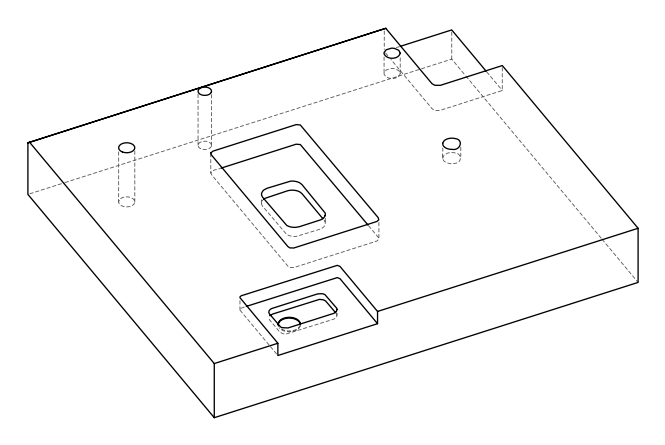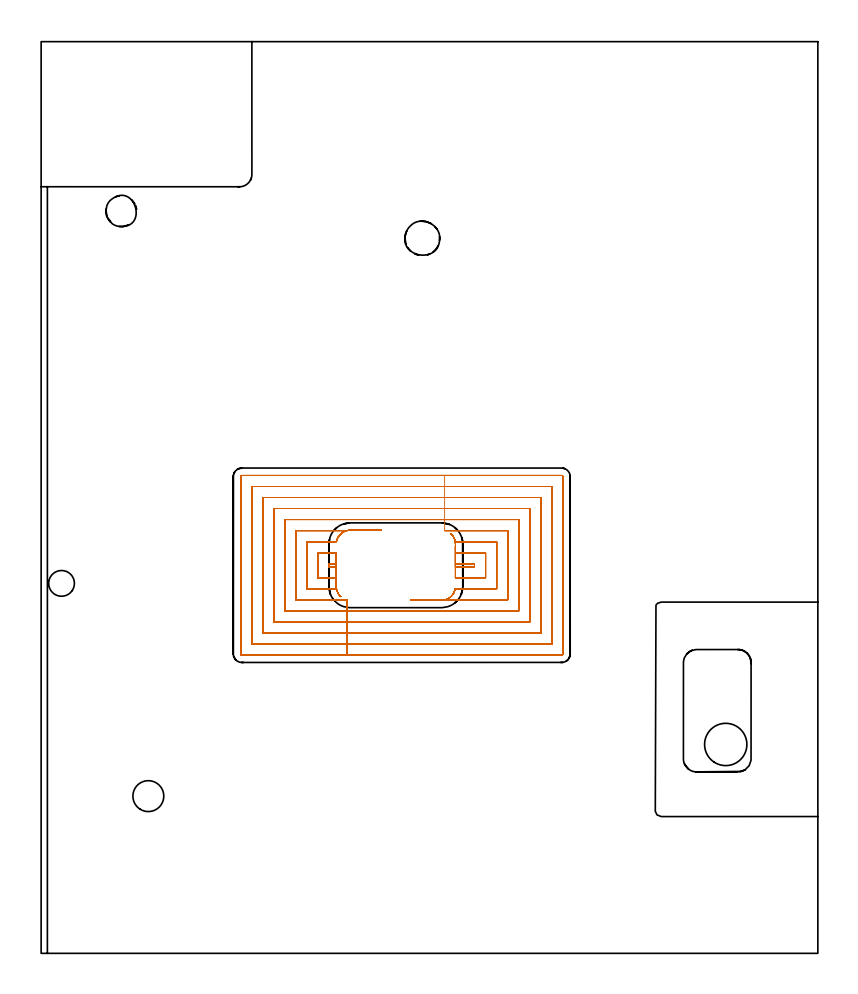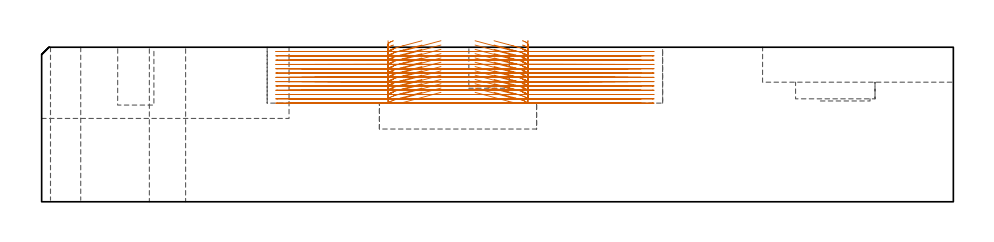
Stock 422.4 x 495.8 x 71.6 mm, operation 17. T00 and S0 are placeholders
(PLAN: 19 operations, 13 tool changes, 206.1 min)
(1 SPOT_DRILL | STEP1HOLE | NXT0321_9005460120000 | 0.03 min | 3 mm3)
(2 SPOT_DRILL_1 | STEP1HOLE_1 | NXT0321_9005460120000 | 0.03 min | 2 mm3)
(3 SPOT_DRILL_2 | STEP1POCKET | NXT0321_9005460120000 | 0.05 min | 182 mm3)
(4 SPOT_DRILL_3 | STEP1POCKET_1 | NXT0321_9005460120000 | 0.03 min | 3 mm3)
(5 DRILL_THROUGH_HOLE_INTO_CENTER | STEP1HOLE | NXT0301_065 | 0.31 min | 4923 mm3)
(6 DRILL_TO_ENLARGE_THROUGH_HOLE | STEP1HOLE | UGT0301_291 | 0.32 min | 10903 mm3)
(7 DRILL_THROUGH_HOLE_INTO_CENTER_1 | STEP1HOLE_1 | NXT0301_042 | 0.31 min | 2799 mm3)
(8 DRILL_TO_ENLARGE_THROUGH_HOLE_1 | STEP1HOLE_1 | NXT0301_104 | 0.31 min | 8183 mm3)
(9 DRILL_BLIND_HOLE_INTO_CENTER | STEP1POCKET | NXT0301_128 | 0.09 min | 1835 mm3)
(10 DRILL_BLIND_HOLE_INTO_CENTER_1 | STEP1POCKET_1 | NXT0301_128 | 0.12 min | 2892 mm3)
(11 INDEXABLE_INSERT_DRILL_BLIND_HOLE_FROM_SOLID | STEP1POCKET_2 | UGT0302_002 | 0.02 min | 10328 mm3)
(12 MILL_ROUGH_BLIND_HOLE_CONTOUR | STEP1POCKET | NXT0201_013 | Spiral | 0.99 min | 3246 mm3)
(13 MILL_ROUGH_BLIND_HOLE_CONTOUR_1 | STEP1POCKET_1 | NXT0201_013 | Spiral | 0.86 min | 3033 mm3)
(14 AREA_MILL | FG_CHAMFER_SURFACE | UGT0205_001 | 6.82 min | 2423 mm3)
(15 MILL_CORNER_NOTCH_RECTANGULAR | CORNER_NOTCH_RECTANGULAR | NXT0201_011 | Follow Part, ap 3, ae 75% | 27.87 min | 298101 mm3)
(16 MILL_RECTANGULAR_POCKET | POCKET_RECTANGULAR_STRAIGHT | UGT0201_105 | Follow Part, ap 5.5, ae 75% | 4.04 min | 122834 mm3)
(17 MILL_RECTANGULAR_POCKET_1 | POCKET_RECTANGULAR_STRAIGHT_1 | NXT0201_009 | Follow Part, ap 2, ae 75% | 79.14 min | 417071 mm3)
(18 MILL_RECTANGULAR_POCKET_2 | POCKET_RECTANGULAR_STRAIGHT_2 | NXT0201_011 | Follow Part, ap 3, ae 75% | 4.65 min | 47594 mm3)
(19 MILL_SLOT | SLOT_PARTIAL_RECTANGULAR | NXT0201_008 | Follow Part, ap 1.5, ae 75% | 80.16 min | 127994 mm3)
(TOOL NXT0321_9005460120000 | NC Spot Drill, 142deg, 12mm, Carbide, Uncoated | D12 PA142 FL30 Z2)
(TOOL NXT0301_065 | Carbide Drill 9.4mm [860.1-0940-075A1-MM 2214] | D9.4 PA140 FL98 Z2)
(TOOL UGT0301_291 | Twist Drill 16.8 mm | D16.8 PA118 FL125 Z2)
(TOOL NXT0301_042 | Carbide Drill 7.1mm [860.1-0710-057A1-MM 2214] | D7.1 PA140 FL85 Z2)
(TOOL NXT0301_104 | Carbide Drill 14mm [860.1-1400-112A1-MM 2214] | D14 PA140 FL123 Z2)
(TOOL NXT0301_128 | Carbide Drill 12mm [861.1-1200-036A1-GP GC34] | D12 PA150 FL37.4 Z2)
(TOOL UGT0302_002 | Indexable Insert Drill 23mm | D23 PA180 FL50 Z2)
(TOOL NXT0201_013 | ENDMILL 10mm | D10 FL30 Z4)
(TOOL UGT0205_001 | Chamfer Mill 20 x 3 x 45 deg. | D20 FL50 Z2)
(TOOL NXT0201_011 | ENDMILL 12mm [2P460-1200-NA 1630] | D12 FL38 Z6)
(TOOL UGT0201_105 | End Mill 22 mm | D22 FL25 Z2)
(TOOL NXT0201_009 | ENDMILL 8mm [2P460-0800-NA 1630] | D8 FL26 Z6)
(TOOL NXT0201_008 | ENDMILL 6mm [2P460-0600-NA 1630] | D6 FL26 Z6)
(OP 17 MILL_RECTANGULAR_POCKET_1)
G17 G21 G94 G90
T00 M6
G54
G17 G0 G90 X222.816 Y228.117 S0 M3
G43 Z81.6 H1
Z74.6
G94 G1 X223.015 Y227.943 Z74.529 F250.
X223.711 Y227.175 Z74.251
X223.956 Y226.838 Z74.139
X224.42 Y226.083 Z73.902
X224.603 Y225.723 Z73.794
X224.974 Y224.732 Z73.51
X225.214 Y223.702 Z73.227
X225.319 Y222.65 Z72.944
X225.3 Y221.131 Z72.537
Y210.2 Z69.608
X235.7 F500.
Y211.9
X225.3
G0 X225.301 Y222.83 Z74.6
G1 X225.319 Y222.65 Z74.551 F250.
X225.3 Y221.131 Z74.144
Y204.2 Z69.608
X241.7 F500.
Y217.9
X225.3
G0 X209.607 Y192. Z74.6
G1 X216.197 Z72.834 F250.
X217.982 Y191.993 Z72.356
X218.614 Y192.047 Z72.186
X219.295 Y192.169 Z72.001
X219.58 Y192.24 Z71.922
X219.933 Y192.337 Z71.824
X220.615 Y192.574 Z71.63
X221.279 Y192.881 Z71.434
X221.905 Y193.254 Z71.239
X222.251 Y193.496 Z71.126
X222.757 Y193.919 Z70.949
X223.417 Y194.576 Z70.7
X223.685 Y194.902 Z70.586
X223.848 Y195.113 Z70.515
X224.093 Y195.467 Z70.4
X224.306 Y195.807 Z70.292
X224.766 Y196.78 Z70.004
X225.093 Y197.806 Z69.715
X225.17 Y198.2 Z69.608
X247.7 F500.
Y223.9
X225.168
G0 X200.806 Y192. Z74.6
G1 X216.197 Z70.476 F250.
X217.982 Y191.993 Z69.998
X218.614 Y192.047 Z69.828
X219.295 Y192.169 Z69.642
X219.421 Y192.2 Z69.608
X253.7 F500.
Y229.9
X219.421
G0 X162.99 Y193.987 Z74.6
G1 X162.645 Y194.3 Z74.475 F250.
X161.949 Y195.11 Z74.189
X161.716 Y195.452 Z74.078
X161.287 Y196.199 Z73.847
X161.112 Y196.571 Z73.737
X160.925 Y197.065 Z73.596
X160.811 Y197.46 Z73.485
X160.697 Y197.855 Z73.375
X160.509 Y198.996 Z73.065
X160.49 Y199.407 Z72.955
X160.5 Y200.251 Z72.729
Y211.9 Z69.608
X156.5 F500.
Y210.2
X160.5
G0 X160.496 Y199.269 Z74.6
G1 X160.5 Y217.9 Z69.608 F250.
X150.5 F500.
Y204.2
X160.5
G0 X176.193 Y230.1 Z74.6
G1 X167.744 Y230.104 Z72.336 F250.
X167.128 Y230.045 Z72.17
X166.452 Y229.918 Z71.986
X165.768 Y229.733 Z71.796
X165.057 Y229.476 Z71.593
X164.872 Y229.395 Z71.539
X164.518 Y229.218 Z71.433
X163.799 Y228.781 Z71.208
X163.172 Y228.291 Z70.994
X162.994 Y228.13 Z70.93
X162.496 Y227.634 Z70.742
X162.329 Y227.451 Z70.675
X161.839 Y226.831 Z70.464
X161.393 Y226.103 Z70.235
X161.207 Y225.742 Z70.126
X160.923 Y225.032 Z69.921
X160.707 Y224.299 Z69.716
X160.63 Y223.9 Z69.608
X144.5 F500.
Y198.2
X160.633
G0 X185.001 Y230.1 Z74.6
G1 X167.744 Y230.104 Z69.976 F250.
X167.128 Y230.045 Z69.81
X166.452 Y229.918 Z69.626
X166.387 Y229.9 Z69.608
X138.5 F500.
Y192.2
X166.38
Y186.2
X259.7
Y235.9
X132.5
Y186.2
X166.38
Y180.2
X265.7
Y241.9
X126.5
Y180.2
X166.38
Y174.2
X271.7
Y247.9
X120.5
Y174.2
X166.38
Y168.2
X277.7
Y253.9
X114.5
Y168.2
X166.38
Y162.2
X283.1
G3 X283.7 Y162.8 R0.6
G1 Y259.3
G3 X283.1 Y259.9 R0.6
G1 X109.1
G3 X108.5 Y259.3 R0.6
G1 Y162.8
G3 X109.1 Y162.2 R0.6
G1 X166.38
X167.38
G0 X222.814 Y228.117 Z72.608
G1 X223.04 Y227.918 Z72.527 F250.
X223.711 Y227.175 Z72.259
X223.956 Y226.838 Z72.147
X224.42 Y226.083 Z71.91
X224.604 Y225.723 Z71.801
X224.987 Y224.687 Z71.505
X225.229 Y223.61 Z71.21
X225.322 Y222.509 Z70.914
X225.31 Y222.105 Z70.805
X225.3 Y221.131 Z70.544
Y210.2 Z67.615
X235.7 F500.
Y211.9
X225.3
G0 X225.295 Y222.83 Z72.608
G1 X225.322 Y222.509 Z72.521 F250.
X225.31 Y222.105 Z72.413
X225.3 Y221.131 Z72.152
Y204.2 Z67.615
X241.7 F500.
Y217.9
X225.3
G0 X209.607 Y192. Z72.608
G1 X216.169 Z70.849 F250.
X217.982 Y191.993 Z70.363
X218.614 Y192.047 Z70.193
X219.295 Y192.169 Z70.008
X219.58 Y192.24 Z69.929
X219.933 Y192.337 Z69.831
X220.615 Y192.574 Z69.638
X221.279 Y192.881 Z69.442
X221.905 Y193.254 Z69.247
X222.251 Y193.496 Z69.133
X222.858 Y194.01 Z68.92
X223.417 Y194.576 Z68.707
X223.685 Y194.902 Z68.594
X223.848 Y195.113 Z68.523
X224.093 Y195.467 Z68.407
X224.306 Y195.807 Z68.3
X224.766 Y196.78 Z68.011
X225.093 Y197.806 Z67.723
X225.17 Y198.2 Z67.615
X247.7 F500.
Y223.9
X225.168
G0 X200.806 Y192. Z72.608
G1 X216.169 Z68.491 F250.
X217.982 Y191.993 Z68.005
X218.614 Y192.047 Z67.835
X219.295 Y192.169 Z67.65
X219.421 Y192.2 Z67.615
X253.7 F500.
Y229.9
X219.421
G0 X162.981 Y193.978 Z72.608
G1 X162.74 Y194.217 Z72.517 F250.
X162.447 Y194.51 Z72.406
X161.949 Y195.11 Z72.197
X161.716 Y195.452 Z72.086
X161.287 Y196.199 Z71.855
X161.112 Y196.571 Z71.745
X160.831 Y197.358 Z71.521
X160.629 Y198.169 Z71.297
X160.509 Y198.996 Z71.073
X160.49 Y199.407 Z70.963
X160.5 Y200.251 Z70.737
Y211.9 Z67.615
X156.5 F500.
Y210.2
X160.5
G0 X160.496 Y199.269 Z72.608
G1 X160.5 Y217.9 Z67.615 F250.
X150.5 F500.
Y204.2
X160.5
G0 X176.193 Y230.1 Z72.608
G1 X167.744 Y230.104 Z70.344 F250.
X167.128 Y230.045 Z70.178
X166.452 Y229.918 Z69.993
X165.768 Y229.733 Z69.804
X165.057 Y229.476 Z69.601
X164.872 Y229.395 Z69.547
X164.518 Y229.218 Z69.441
X163.799 Y228.781 Z69.215
X163.172 Y228.291 Z69.002
X162.994 Y228.13 Z68.938
X162.496 Y227.634 Z68.75
X162.329 Y227.451 Z68.683
X161.839 Y226.831 Z68.471
X161.393 Y226.103 Z68.243
X161.207 Y225.742 Z68.134
X160.923 Y225.032 Z67.929
X160.707 Y224.299 Z67.724
X160.63 Y223.9 Z67.615
X144.5 F500.
Y198.2
X160.633
G0 X185.001 Y230.1 Z72.608
G1 X167.744 Y230.104 Z67.983 F250.
X167.128 Y230.045 Z67.818
X166.452 Y229.918 Z67.633
X166.387 Y229.9 Z67.615
X138.5 F500.
Y192.2
X166.38
Y186.2
X259.7
Y235.9
X132.5
Y186.2
X166.38
Y180.2
X265.7
Y241.9
X126.5
Y180.2
X166.38
Y174.2
X271.7
Y247.9
X120.5
Y174.2
X166.38
Y168.2
X277.7
Y253.9
X114.5
Y168.2
X166.38
Y162.2
X283.1
G3 X283.7 Y162.8 R0.6
G1 Y259.3
G3 X283.1 Y259.9 R0.6
G1 X109.1
G3 X108.5 Y259.3 R0.6
G1 Y162.8
G3 X109.1 Y162.2 R0.6
G1 X166.38
X167.38
G0 X222.814 Y228.117 Z70.615
G1 X223.04 Y227.918 Z70.535 F250.
X223.711 Y227.175 Z70.266
X223.956 Y226.838 Z70.155
X224.42 Y226.083 Z69.917
X224.604 Y225.723 Z69.809
X224.987 Y224.687 Z69.513
X225.229 Y223.61 Z69.217
X225.322 Y222.509 Z68.921
X225.31 Y222.105 Z68.813
X225.3 Y221.131 Z68.552
Y210.2 Z65.623
X235.7 F500.
Y211.9
X225.3
G0 X225.295 Y222.83 Z70.615
G1 X225.322 Y222.509 Z70.529 F250.
X225.31 Y222.105 Z70.421
X225.3 Y221.131 Z70.16
Y204.2 Z65.623
X241.7 F500.
Y217.9
X225.3
G0 X209.607 Y192. Z70.615
G1 X216.169 Z68.857 F250.
X217.982 Y191.993 Z68.371
X218.614 Y192.047 Z68.201
X219.295 Y192.169 Z68.016
X219.58 Y192.24 Z67.937
X219.933 Y192.337 Z67.839
X220.615 Y192.574 Z67.645
X221.279 Y192.881 Z67.449
X221.905 Y193.254 Z67.254
X222.251 Y193.496 Z67.141
X222.858 Y194.01 Z66.928
X223.417 Y194.576 Z66.715
X223.685 Y194.902 Z66.602
X223.848 Y195.113 Z66.53
X224.093 Y195.467 Z66.415
X224.306 Y195.807 Z66.307
X224.766 Y196.78 Z66.019
X225.093 Y197.806 Z65.731
X225.17 Y198.2 Z65.623
X247.7 F500.
Y223.9
X225.168
G0 X200.806 Y192. Z70.615
G1 X216.169 Z66.499 F250.
X217.982 Y191.993 Z66.013
X218.614 Y192.047 Z65.843
X219.295 Y192.169 Z65.658
X219.421 Y192.2 Z65.623
X253.7 F500.
Y229.9
X219.421
G0 X162.981 Y193.978 Z70.615
G1 X162.74 Y194.217 Z70.524 F250.
X162.447 Y194.51 Z70.413
X161.949 Y195.11 Z70.205
X161.716 Y195.452 Z70.094
X161.287 Y196.199 Z69.863
X161.112 Y196.571 Z69.753
X160.831 Y197.358 Z69.529
X160.629 Y198.169 Z69.305
X160.509 Y198.996 Z69.081
X160.49 Y199.407 Z68.971
X160.5 Y200.251 Z68.744
Y211.9 Z65.623
X156.5 F500.
Y210.2
X160.5
G0 X160.496 Y199.269 Z70.615
G1 X160.5 Y217.9 Z65.623 F250.
X150.5 F500.
Y204.2
X160.5
G0 X176.193 Y230.1 Z70.615
G1 X167.744 Y230.104 Z68.351 F250.
X167.128 Y230.045 Z68.186
X166.452 Y229.918 Z68.001
X165.768 Y229.733 Z67.811
X165.057 Y229.476 Z67.609
X164.872 Y229.395 Z67.554
X164.518 Y229.218 Z67.448
X163.799 Y228.781 Z67.223
X163.172 Y228.291 Z67.01
X162.994 Y228.13 Z66.946
X162.496 Y227.634 Z66.757
X162.329 Y227.451 Z66.691
X161.839 Y226.831 Z66.479
X161.393 Y226.103 Z66.25
X161.207 Y225.742 Z66.141
X160.923 Y225.032 Z65.937
X160.707 Y224.299 Z65.732
X160.63 Y223.9 Z65.623
X144.5 F500.
Y198.2
X160.633
G0 X185.001 Y230.1 Z70.615
G1 X167.744 Y230.104 Z65.991 F250.
X167.128 Y230.045 Z65.825
X166.452 Y229.918 Z65.641
X166.387 Y229.9 Z65.623
X138.5 F500.
Y192.2
X166.38
Y186.2
X259.7
Y235.9
X132.5
Y186.2
X166.38
Y180.2
X265.7
Y241.9
X126.5
Y180.2
X166.38
Y174.2
X271.7
Y247.9
X120.5
Y174.2
X166.38
Y168.2
X277.7
Y253.9
X114.5
Y168.2
X166.38
Y162.2
X283.1
G3 X283.7 Y162.8 R0.6
G1 Y259.3
G3 X283.1 Y259.9 R0.6
G1 X109.1
G3 X108.5 Y259.3 R0.6
G1 Y162.8
G3 X109.1 Y162.2 R0.6
G1 X166.38
X167.38
G0 X222.817 Y228.119 Z68.623
G1 X222.914 Y228.026 Z68.587 F250.
X223.216 Y227.74 Z68.476
X223.715 Y227.17 Z68.273
X223.959 Y226.833 Z68.161
X224.419 Y226.084 Z67.926
X224.603 Y225.724 Z67.817
X224.937 Y224.852 Z67.567
X225.169 Y223.947 Z67.317
X225.297 Y223.022 Z67.067
X225.31 Y222.618 Z66.958
X225.318 Y222.361 Z66.889
X225.3 Y221.131 Z66.56
Y210.2 Z63.631
X235.7 F500.
Y211.9
X225.3
G0 X225.303 Y222.831 Z68.623
G1 X225.31 Y222.618 Z68.566 F250.
X225.318 Y222.361 Z68.497
X225.3 Y221.131 Z68.167
Y204.2 Z63.631
X241.7 F500.
Y217.9
X225.3
G0 X209.606 Y192. Z68.623
G1 X217.976 Y191.993 Z66.38 F250.
X218.609 Y192.047 Z66.21
X219.29 Y192.168 Z66.025
X219.582 Y192.24 Z65.944
X219.929 Y192.336 Z65.848
X220.609 Y192.572 Z65.655
X221.28 Y192.881 Z65.457
X221.899 Y193.251 Z65.264
X222.245 Y193.492 Z65.151
X222.799 Y193.956 Z64.957
X223.098 Y194.255 Z64.844
X223.379 Y194.536 Z64.737
X223.846 Y195.11 Z64.539
X224.093 Y195.467 Z64.423
X224.306 Y195.808 Z64.315
X224.766 Y196.781 Z64.027
X225.093 Y197.806 Z63.738
X225.169 Y198.2 Z63.631
X247.7 F500.
Y223.9
X225.168
G0 X200.805 Y192. Z68.623
G1 X217.976 Y191.993 Z64.022 F250.
X218.609 Y192.047 Z63.852
X219.29 Y192.168 Z63.666
X219.42 Y192.2 Z63.631
X253.7 F500.
Y229.9
X219.421
G0 X162.989 Y193.987 Z68.623
G1 X162.669 Y194.275 Z68.508 F250.
X161.968 Y195.085 Z68.221
X161.716 Y195.452 Z68.101
X161.288 Y196.197 Z67.871
X161.113 Y196.569 Z67.761
X160.934 Y197.039 Z67.626
X160.819 Y197.433 Z67.516
X160.704 Y197.828 Z67.406
X160.586 Y198.409 Z67.247
X160.509 Y198.996 Z67.088
X160.49 Y199.407 Z66.978
X160.5 Y200.251 Z66.752
Y211.9 Z63.631
X156.5 F500.
Y210.2
X160.5
G0 X160.496 Y199.269 Z68.623
G1 X160.5 Y217.9 Z63.631 F250.
X150.5 F500.
Y204.2
X160.5
G0 X176.193 Y230.1 Z68.623
G1 X167.744 Y230.104 Z66.359 F250.
X167.128 Y230.045 Z66.193
X166.452 Y229.918 Z66.009
X165.768 Y229.733 Z65.819
X165.057 Y229.476 Z65.616
X164.872 Y229.395 Z65.562
X164.522 Y229.22 Z65.457
X163.799 Y228.781 Z65.231
X163.177 Y228.295 Z65.019
X162.992 Y228.129 Z64.953
X162.5 Y227.638 Z64.767
X162.328 Y227.45 Z64.698
X161.839 Y226.831 Z64.487
X161.393 Y226.103 Z64.258
X161.378 Y226.074 Z64.249
X161.193 Y225.712 Z64.14
X160.918 Y225.016 Z63.94
X160.707 Y224.299 Z63.74
X160.63 Y223.9 Z63.631
X144.5 F500.
Y198.2
X160.633
G0 X185.001 Y230.1 Z68.623
G1 X167.744 Y230.104 Z63.999 F250.
X167.128 Y230.045 Z63.833
X166.452 Y229.918 Z63.649
X166.387 Y229.9 Z63.631
X138.5 F500.
Y192.2
X166.38
Y186.2
X259.7
Y235.9
X132.5
Y186.2
X166.38
Y180.2
X265.7
Y241.9
X126.5
Y180.2
X166.38
Y174.2
X271.7
Y247.9
X120.5
Y174.2
X166.38
Y168.2
X277.7
Y253.9
X114.5
Y168.2
X166.38
Y162.2
X283.1
G3 X283.7 Y162.8 R0.6
G1 Y259.3
G3 X283.1 Y259.9 R0.6
G1 X109.1
G3 X108.5 Y259.3 R0.6
G1 Y162.8
G3 X109.1 Y162.2 R0.6
G1 X166.38
X167.38
G0 X222.817 Y228.119 Z66.631
G1 X222.914 Y228.026 Z66.595 F250.
X223.216 Y227.74 Z66.483
X223.715 Y227.17 Z66.28
X223.959 Y226.833 Z66.169
X224.419 Y226.084 Z65.933
X224.603 Y225.724 Z65.825
X224.937 Y224.852 Z65.575
X225.169 Y223.947 Z65.324
X225.297 Y223.022 Z65.074
X225.31 Y222.618 Z64.966
X225.318 Y222.361 Z64.897
X225.3 Y221.131 Z64.567
Y210.2 Z61.638
X235.7 F500.
Y211.9
X225.3
G0 X225.303 Y222.831 Z66.631
G1 X225.31 Y222.618 Z66.573 F250.
X225.318 Y222.361 Z66.505
X225.3 Y221.131 Z66.175
Y204.2 Z61.638
X241.7 F500.
Y217.9
X225.3
G0 X209.606 Y192. Z66.631
G1 X217.976 Y191.993 Z64.388 F250.
X218.609 Y192.047 Z64.218
X219.29 Y192.168 Z64.032
X219.582 Y192.24 Z63.952
X219.929 Y192.336 Z63.855
X220.609 Y192.572 Z63.662
X221.28 Y192.881 Z63.465
X221.899 Y193.251 Z63.271
X222.245 Y193.492 Z63.158
X222.799 Y193.956 Z62.965
X223.098 Y194.255 Z62.852
X223.379 Y194.536 Z62.745
X223.846 Y195.11 Z62.547
X224.093 Y195.467 Z62.43
X224.306 Y195.808 Z62.323
X224.766 Y196.781 Z62.034
X225.093 Y197.806 Z61.746
X225.169 Y198.2 Z61.638
X247.7 F500.
Y223.9
X225.168
G0 X200.805 Y192. Z66.631
G1 X217.976 Y191.993 Z62.03 F250.
X218.609 Y192.047 Z61.86
X219.29 Y192.168 Z61.674
X219.42 Y192.2 Z61.638
X253.7 F500.
Y229.9
X219.421
G0 X162.989 Y193.987 Z66.631
G1 X162.669 Y194.275 Z66.515 F250.
X161.968 Y195.085 Z66.228
X161.716 Y195.452 Z66.109
X161.288 Y196.197 Z65.879
X161.113 Y196.569 Z65.769
X160.934 Y197.039 Z65.634
X160.819 Y197.433 Z65.524
X160.704 Y197.828 Z65.414
X160.586 Y198.409 Z65.255
X160.509 Y198.996 Z65.096
X160.49 Y199.407 Z64.986
X160.5 Y200.251 Z64.76
Y211.9 Z61.638
X156.5 F500.
Y210.2
X160.5
G0 X160.496 Y199.269 Z66.631
G1 X160.5 Y217.9 Z61.638 F250.
X150.5 F500.
Y204.2
X160.5
G0 X176.193 Y230.1 Z66.631
G1 X167.744 Y230.104 Z64.367 F250.
X167.128 Y230.045 Z64.201
X166.452 Y229.918 Z64.017
X165.768 Y229.733 Z63.827
X165.057 Y229.476 Z63.624
X164.872 Y229.395 Z63.57
X164.522 Y229.22 Z63.465
X163.799 Y228.781 Z63.238
X163.177 Y228.295 Z63.027
X162.992 Y228.129 Z62.96
X162.5 Y227.638 Z62.774
X162.328 Y227.45 Z62.706
X161.839 Y226.831 Z62.495
X161.393 Y226.103 Z62.266
X161.378 Y226.074 Z62.257
X161.193 Y225.712 Z62.148
X160.918 Y225.016 Z61.948
X160.707 Y224.299 Z61.747
X160.63 Y223.9 Z61.638
X144.5 F500.
Y198.2
X160.633
G0 X185.001 Y230.1 Z66.631
G1 X167.744 Y230.104 Z62.007 F250.
X167.128 Y230.045 Z61.841
X166.452 Y229.918 Z61.656
X166.387 Y229.9 Z61.638
X138.5 F500.
Y192.2
X166.38
Y186.2
X259.7
Y235.9
X132.5
Y186.2
X166.38
Y180.2
X265.7
Y241.9
X126.5
Y180.2
X166.38
Y174.2
X271.7
Y247.9
X120.5
Y174.2
X166.38
Y168.2
X277.7
Y253.9
X114.5
Y168.2
X166.38
Y162.2
X283.1
G3 X283.7 Y162.8 R0.6
G1 Y259.3
G3 X283.1 Y259.9 R0.6
G1 X109.1
G3 X108.5 Y259.3 R0.6
G1 Y162.8
G3 X109.1 Y162.2 R0.6
G1 X166.38
X167.38
G0 X162.99 Y193.987 Z64.638
G1 X162.66 Y194.284 Z64.519 F250.
X161.949 Y195.11 Z64.228
X161.716 Y195.452 Z64.117
X161.287 Y196.199 Z63.886
X161.112 Y196.571 Z63.776
X160.831 Y197.358 Z63.552
X160.629 Y198.169 Z63.328
X160.509 Y198.996 Z63.104
X160.49 Y199.407 Z62.994
X160.5 Y200.251 Z62.767
Y211.9 Z59.646
X156.5 F500.
Y210.2
X160.5
G0 X160.496 Y199.269 Z64.638
G1 X160.5 Y217.9 Z59.646 F250.
X150.5 F500.
Y204.2
X160.5
G0 X176.193 Y230.1 Z64.638
G1 X167.744 Y230.104 Z62.374 F250.
X167.128 Y230.045 Z62.209
X166.452 Y229.918 Z62.024
X165.768 Y229.733 Z61.834
X165.057 Y229.476 Z61.632
X164.872 Y229.395 Z61.578
X164.518 Y229.218 Z61.472
X163.799 Y228.781 Z61.246
X163.172 Y228.291 Z61.033
X162.994 Y228.13 Z60.969
X162.496 Y227.634 Z60.78
X162.329 Y227.451 Z60.714
X161.839 Y226.831 Z60.502
X161.393 Y226.103 Z60.273
X161.207 Y225.742 Z60.165
X160.923 Y225.032 Z59.96
X160.707 Y224.299 Z59.755
X160.63 Y223.9 Z59.646
X144.5 F500.
Y198.2
X160.633
G0 X185.001 Y230.1 Z64.638
G1 X167.744 Y230.104 Z60.014 F250.
X167.128 Y230.045 Z59.849
X166.452 Y229.918 Z59.664
X166.387 Y229.9 Z59.646
X138.5 F500.
Y192.2
X166.38
G0 X222.814 Y228.117 Z64.638
G1 X223.04 Y227.918 Z64.558 F250.
X223.711 Y227.175 Z64.289
X223.956 Y226.838 Z64.178
X224.42 Y226.083 Z63.941
X224.604 Y225.723 Z63.832
X224.987 Y224.687 Z63.536
X225.229 Y223.61 Z63.24
X225.322 Y222.509 Z62.944
X225.31 Y222.105 Z62.836
X225.3 Y221.131 Z62.575
Y210.2 Z59.646
X235.7 F500.
Y211.9
X225.3
G0 X225.295 Y222.83 Z64.638
G1 X225.322 Y222.509 Z64.552 F250.
X225.31 Y222.105 Z64.444
X225.3 Y221.131 Z64.183
Y204.2 Z59.646
X241.7 F500.
Y217.9
X225.3
G0 X209.607 Y192. Z64.638
G1 X216.169 Z62.88 F250.
X217.982 Y191.993 Z62.394
X218.614 Y192.047 Z62.224
X219.295 Y192.169 Z62.039
X219.58 Y192.24 Z61.96
X219.933 Y192.337 Z61.862
X220.615 Y192.574 Z61.669
X221.279 Y192.881 Z61.473
X221.905 Y193.254 Z61.277
X222.251 Y193.496 Z61.164
X222.858 Y194.01 Z60.951
X223.417 Y194.576 Z60.738
X223.685 Y194.902 Z60.625
X223.848 Y195.113 Z60.553
X224.093 Y195.467 Z60.438
X224.306 Y195.807 Z60.331
X224.766 Y196.78 Z60.042
X225.093 Y197.806 Z59.754
X225.17 Y198.2 Z59.646
X247.7 F500.
Y223.9
X225.168
G0 X200.806 Y192. Z64.638
G1 X216.169 Z60.522 F250.
X217.982 Y191.993 Z60.036
X218.614 Y192.047 Z59.866
X219.295 Y192.169 Z59.681
X219.421 Y192.2 Z59.646
X253.7 F500.
Y229.9
X219.421
Y235.9
X132.5
Y186.2
X259.7
Y235.9
X219.421
Y241.9
X126.5
Y180.2
X265.7
Y241.9
X219.421
Y247.9
X120.5
Y174.2
X271.7
Y247.9
X219.421
Y253.9
X114.5
Y168.2
X277.7
Y253.9
X219.421
Y259.9
X109.1
G3 X108.5 Y259.3 R0.6
G1 Y162.8
G3 X109.1 Y162.2 R0.6
G1 X283.1
G3 X283.7 Y162.8 R0.6
G1 Y259.3
G3 X283.1 Y259.9 R0.6
G1 X219.421
X218.421
G0 X222.814 Y228.117 Z62.646
G1 X223.04 Y227.918 Z62.565 F250.
X223.711 Y227.175 Z62.297
X223.956 Y226.838 Z62.186
X224.42 Y226.083 Z61.948
X224.604 Y225.723 Z61.84
X224.987 Y224.687 Z61.544
X225.229 Y223.61 Z61.248
X225.322 Y222.509 Z60.952
X225.31 Y222.105 Z60.844
X225.3 Y221.131 Z60.583
Y210.2 Z57.654
X235.7 F500.
Y211.9
X225.3
G0 X225.295 Y222.83 Z62.646
G1 X225.322 Y222.509 Z62.56 F250.
X225.31 Y222.105 Z62.451
X225.3 Y221.131 Z62.19
Y204.2 Z57.654
X241.7 F500.
Y217.9
X225.3
G0 X209.607 Y192. Z62.646
G1 X216.169 Z60.888 F250.
X217.982 Y191.993 Z60.402
X218.614 Y192.047 Z60.232
X219.295 Y192.169 Z60.047
X219.58 Y192.24 Z59.968
X219.933 Y192.337 Z59.87
X220.615 Y192.574 Z59.676
X221.279 Y192.881 Z59.48
X221.905 Y193.254 Z59.285
X222.251 Y193.496 Z59.172
X222.858 Y194.01 Z58.959
X223.417 Y194.576 Z58.746
X223.685 Y194.902 Z58.633
X223.848 Y195.113 Z58.561
X224.093 Y195.467 Z58.446
X224.306 Y195.807 Z58.338
X224.766 Y196.78 Z58.05
X225.093 Y197.806 Z57.761
X225.17 Y198.2 Z57.654
X247.7 F500.
Y223.9
X225.168
G0 X200.806 Y192. Z62.646
G1 X216.169 Z58.53 F250.
X217.982 Y191.993 Z58.044
X218.614 Y192.047 Z57.874
X219.295 Y192.169 Z57.689
X219.421 Y192.2 Z57.654
X253.7 F500.
Y229.9
X219.421
G0 X162.99 Y193.987 Z62.646
G1 X162.66 Y194.284 Z62.527 F250.
X161.949 Y195.11 Z62.235
X161.716 Y195.452 Z62.124
X161.287 Y196.199 Z61.894
X161.112 Y196.571 Z61.783
X160.831 Y197.358 Z61.559
X160.629 Y198.169 Z61.335
X160.509 Y198.996 Z61.111
X160.49 Y199.407 Z61.001
X160.5 Y200.251 Z60.775
Y211.9 Z57.654
X156.5 F500.
Y210.2
X160.5
G0 X160.496 Y199.269 Z62.646
G1 X160.5 Y217.9 Z57.654 F250.
X150.5 F500.
Y204.2
X160.5
G0 X176.193 Y230.1 Z62.646
G1 X167.744 Y230.104 Z60.382 F250.
X167.128 Y230.045 Z60.216
X166.452 Y229.918 Z60.032
X165.768 Y229.733 Z59.842
X165.057 Y229.476 Z59.64
X164.872 Y229.395 Z59.585
X164.518 Y229.218 Z59.479
X163.799 Y228.781 Z59.254
X163.172 Y228.291 Z59.041
X162.994 Y228.13 Z58.976
X162.496 Y227.634 Z58.788
X162.329 Y227.451 Z58.722
X161.839 Y226.831 Z58.51
X161.393 Y226.103 Z58.281
X161.207 Y225.742 Z58.172
X160.923 Y225.032 Z57.967
X160.707 Y224.299 Z57.763
X160.63 Y223.9 Z57.654
X144.5 F500.
Y198.2
X160.633
G0 X185.001 Y230.1 Z62.646
G1 X167.744 Y230.104 Z58.022 F250.
X167.128 Y230.045 Z57.856
X166.452 Y229.918 Z57.672
X166.387 Y229.9 Z57.654
X138.5 F500.
Y192.2
X166.38
Y186.2
X259.7
Y235.9
X132.5
Y186.2
X166.38
Y180.2
X265.7
Y241.9
X126.5
Y180.2
X166.38
Y174.2
X271.7
Y247.9
X120.5
Y174.2
X166.38
Y168.2
X277.7
Y253.9
X114.5
Y168.2
X166.38
Y162.2
X283.1
G3 X283.7 Y162.8 R0.6
G1 Y259.3
G3 X283.1 Y259.9 R0.6
G1 X109.1
G3 X108.5 Y259.3 R0.6
G1 Y162.8
G3 X109.1 Y162.2 R0.6
G1 X166.38
X167.38
G0 X222.814 Y228.117 Z60.654
G1 X223.04 Y227.918 Z60.573 F250.
X223.711 Y227.175 Z60.305
X223.956 Y226.838 Z60.193
X224.42 Y226.083 Z59.956
X224.604 Y225.723 Z59.848
X224.987 Y224.687 Z59.552
X225.229 Y223.61 Z59.256
X225.322 Y222.509 Z58.96
X225.31 Y222.105 Z58.851
X225.3 Y221.131 Z58.59
Y210.2 Z55.662
X235.7 F500.
Y211.9
X225.3
G0 X225.295 Y222.83 Z60.654
G1 X225.322 Y222.509 Z60.568 F250.
X225.31 Y222.105 Z60.459
X225.3 Y221.131 Z60.198
Y204.2 Z55.662
X241.7 F500.
Y217.9
X225.3
G0 X209.607 Y192. Z60.654
G1 X216.169 Z58.895 F250.
X217.982 Y191.993 Z58.41
X218.614 Y192.047 Z58.24
X219.295 Y192.169 Z58.054
X219.58 Y192.24 Z57.976
X219.933 Y192.337 Z57.878
X220.615 Y192.574 Z57.684
X221.279 Y192.881 Z57.488
X221.905 Y193.254 Z57.293
X222.251 Y193.496 Z57.18
X222.858 Y194.01 Z56.967
X223.417 Y194.576 Z56.753
X223.685 Y194.902 Z56.64
X223.848 Y195.113 Z56.569
X224.093 Y195.467 Z56.454
X224.306 Y195.807 Z56.346
X224.766 Y196.78 Z56.058
X225.093 Y197.806 Z55.769
X225.17 Y198.2 Z55.662
X247.7 F500.
Y223.9
X225.168
G0 X200.806 Y192. Z60.654
G1 X216.169 Z56.537 F250.
X217.982 Y191.993 Z56.052
X218.614 Y192.047 Z55.882
X219.295 Y192.169 Z55.696
X219.421 Y192.2 Z55.662
X253.7 F500.
Y229.9
X219.421
G0 X162.98 Y193.978 Z60.654
G1 X162.738 Y194.22 Z60.562 F250.
X162.444 Y194.513 Z60.451
X161.949 Y195.11 Z60.243
X161.716 Y195.452 Z60.132
X161.287 Y196.199 Z59.901
X161.112 Y196.571 Z59.791
X160.831 Y197.358 Z59.567
X160.629 Y198.169 Z59.343
X160.509 Y198.996 Z59.119
X160.49 Y199.407 Z59.009
X160.5 Y200.251 Z58.783
Y211.9 Z55.662
X156.5 F500.
Y210.2
X160.5
G0 X160.496 Y199.269 Z60.654
G1 X160.5 Y217.9 Z55.662 F250.
X150.5 F500.
Y204.2
X160.5
G0 X176.193 Y230.1 Z60.654
G1 X167.744 Y230.104 Z58.39 F250.
X167.128 Y230.045 Z58.224
X166.452 Y229.918 Z58.04
X165.768 Y229.733 Z57.85
X165.057 Y229.476 Z57.647
X164.872 Y229.395 Z57.593
X164.518 Y229.218 Z57.487
X163.799 Y228.781 Z57.262
X163.172 Y228.291 Z57.048
X162.994 Y228.13 Z56.984
X162.496 Y227.634 Z56.796
X162.329 Y227.451 Z56.729
X161.839 Y226.831 Z56.518
X161.393 Y226.103 Z56.289
X161.207 Y225.742 Z56.18
X160.923 Y225.032 Z55.975
X160.707 Y224.299 Z55.77
X160.63 Y223.9 Z55.662
X144.5 F500.
Y198.2
X160.633
G0 X185.001 Y230.1 Z60.654
G1 X167.744 Y230.104 Z56.03 F250.
X167.128 Y230.045 Z55.864
X166.452 Y229.918 Z55.68
X166.387 Y229.9 Z55.662
X138.5 F500.
Y192.2
X166.38
Y186.2
X259.7
Y235.9
X132.5
Y186.2
X166.38
Y180.2
X265.7
Y241.9
X126.5
Y180.2
X166.38
Y174.2
X271.7
Y247.9
X120.5
Y174.2
X166.38
Y168.2
X277.7
Y253.9
X114.5
Y168.2
X166.38
Y162.2
X283.1
G3 X283.7 Y162.8 R0.6
G1 Y259.3
G3 X283.1 Y259.9 R0.6
G1 X109.1
G3 X108.5 Y259.3 R0.6
G1 Y162.8
G3 X109.1 Y162.2 R0.6
G1 X166.38
X167.38
G0 X222.814 Y228.117 Z58.662
G1 X223.04 Y227.918 Z58.581 F250.
X223.711 Y227.175 Z58.313
X223.956 Y226.838 Z58.201
X224.42 Y226.083 Z57.964
X224.604 Y225.723 Z57.855
X224.987 Y224.687 Z57.559
X225.229 Y223.61 Z57.263
X225.322 Y222.509 Z56.968
X225.31 Y222.105 Z56.859
X225.3 Y221.131 Z56.598
Y210.2 Z53.669
X235.7 F500.
Y211.9
X225.3
G0 X225.295 Y222.83 Z58.662
G1 X225.322 Y222.509 Z58.575 F250.
X225.31 Y222.105 Z58.467
X225.3 Y221.131 Z58.206
Y204.2 Z53.669
X241.7 F500.
Y217.9
X225.3
G0 X209.607 Y192. Z58.662
G1 X216.169 Z56.903 F250.
X217.982 Y191.993 Z56.417
X218.614 Y192.047 Z56.247
X219.295 Y192.169 Z56.062
X219.58 Y192.24 Z55.983
X219.933 Y192.337 Z55.885
X220.615 Y192.574 Z55.692
X221.279 Y192.881 Z55.496
X221.905 Y193.254 Z55.301
X222.251 Y193.496 Z55.187
X222.858 Y194.01 Z54.974
X223.417 Y194.576 Z54.761
X223.685 Y194.902 Z54.648
X223.848 Y195.113 Z54.576
X224.093 Y195.467 Z54.461
X224.306 Y195.807 Z54.354
X224.766 Y196.78 Z54.065
X225.093 Y197.806 Z53.777
X225.17 Y198.2 Z53.669
X247.7 F500.
Y223.9
X225.168
G0 X200.806 Y192. Z58.662
G1 X216.169 Z54.545 F250.
X217.982 Y191.993 Z54.059
X218.614 Y192.047 Z53.889
X219.295 Y192.169 Z53.704
X219.421 Y192.2 Z53.669
X253.7 F500.
Y229.9
X219.421
G0 X162.98 Y193.978 Z58.662
G1 X162.738 Y194.22 Z58.57 F250.
X162.444 Y194.513 Z58.459
X161.949 Y195.11 Z58.251
X161.716 Y195.452 Z58.14
X161.287 Y196.199 Z57.909
X161.112 Y196.571 Z57.799
X160.831 Y197.358 Z57.575
X160.629 Y198.169 Z57.351
X160.509 Y198.996 Z57.127
X160.49 Y199.407 Z57.017
X160.5 Y200.251 Z56.791
Y211.9 Z53.669
X156.5 F500.
Y210.2
X160.5
G0 X160.496 Y199.269 Z58.662
G1 X160.5 Y217.9 Z53.669 F250.
X150.5 F500.
Y204.2
X160.5
G0 X176.193 Y230.1 Z58.662
G1 X167.744 Y230.104 Z56.397 F250.
X167.128 Y230.045 Z56.232
X166.452 Y229.918 Z56.047
X165.768 Y229.733 Z55.858
X165.057 Y229.476 Z55.655
X164.872 Y229.395 Z55.601
X164.518 Y229.218 Z55.495
X163.799 Y228.781 Z55.269
X163.172 Y228.291 Z55.056
X162.994 Y228.13 Z54.992
X162.496 Y227.634 Z54.804
X162.329 Y227.451 Z54.737
X161.839 Y226.831 Z54.525
X161.393 Y226.103 Z54.296
X161.207 Y225.742 Z54.188
X160.923 Y225.032 Z53.983
X160.707 Y224.299 Z53.778
X160.63 Y223.9 Z53.669
X144.5 F500.
Y198.2
X160.633
G0 X185.001 Y230.1 Z58.662
G1 X167.744 Y230.104 Z54.037 F250.
X167.128 Y230.045 Z53.872
X166.452 Y229.918 Z53.687
X166.387 Y229.9 Z53.669
X138.5 F500.
Y192.2
X166.38
Y186.2
X259.7
Y235.9
X132.5
Y186.2
X166.38
Y180.2
X265.7
Y241.9
X126.5
Y180.2
X166.38
Y174.2
X271.7
Y247.9
X120.5
Y174.2
X166.38
Y168.2
X277.7
Y253.9
X114.5
Y168.2
X166.38
Y162.2
X283.1
G3 X283.7 Y162.8 R0.6
G1 Y259.3
G3 X283.1 Y259.9 R0.6
G1 X109.1
G3 X108.5 Y259.3 R0.6
G1 Y162.8
G3 X109.1 Y162.2 R0.6
G1 X166.38
X167.38
G0 X222.814 Y228.117 Z56.669
G1 X223.04 Y227.918 Z56.589 F250.
X223.711 Y227.175 Z56.32
X223.956 Y226.838 Z56.209
X224.42 Y226.083 Z55.971
X224.604 Y225.723 Z55.863
X224.987 Y224.687 Z55.567
X225.229 Y223.61 Z55.271
X225.322 Y222.509 Z54.975
X225.31 Y222.105 Z54.867
X225.3 Y221.131 Z54.606
Y210.2 Z51.677
X235.7 F500.
Y211.9
X225.3
G0 X225.295 Y222.83 Z56.669
G1 X225.322 Y222.509 Z56.583 F250.
X225.31 Y222.105 Z56.475
X225.3 Y221.131 Z56.214
Y204.2 Z51.677
X241.7 F500.
Y217.9
X225.3
G0 X209.607 Y192. Z56.669
G1 X216.169 Z54.911 F250.
X217.982 Y191.993 Z54.425
X218.614 Y192.047 Z54.255
X219.295 Y192.169 Z54.07
X219.58 Y192.24 Z53.991
X219.933 Y192.337 Z53.893
X220.615 Y192.574 Z53.699
X221.279 Y192.881 Z53.503
X221.905 Y193.254 Z53.308
X222.251 Y193.496 Z53.195
X222.858 Y194.01 Z52.982
X223.417 Y194.576 Z52.769
X223.685 Y194.902 Z52.656
X223.848 Y195.113 Z52.584
X224.093 Y195.467 Z52.469
X224.306 Y195.807 Z52.361
X224.766 Y196.78 Z52.073
X225.093 Y197.806 Z51.784
X225.17 Y198.2 Z51.677
X247.7 F500.
Y223.9
X225.168
G0 X200.806 Y192. Z56.669
G1 X216.169 Z52.553 F250.
X217.982 Y191.993 Z52.067
X218.614 Y192.047 Z51.897
X219.295 Y192.169 Z51.712
X219.421 Y192.2 Z51.677
X253.7 F500.
Y229.9
X219.421
G0 X162.99 Y193.987 Z56.669
G1 X162.66 Y194.284 Z56.55 F250.
X161.949 Y195.11 Z56.258
X161.716 Y195.452 Z56.147
X161.287 Y196.199 Z55.917
X161.112 Y196.571 Z55.807
X160.831 Y197.358 Z55.583
X160.629 Y198.169 Z55.359
X160.509 Y198.996 Z55.135
X160.49 Y199.407 Z55.024
X160.5 Y200.251 Z54.798
Y211.9 Z51.677
X156.5 F500.
Y210.2
X160.5
G0 X160.496 Y199.269 Z56.669
G1 X160.5 Y217.9 Z51.677 F250.
X150.5 F500.
Y204.2
X160.5
G0 X176.193 Y230.1 Z56.669
G1 X167.744 Y230.104 Z54.405 F250.
X167.128 Y230.045 Z54.239
X166.452 Y229.918 Z54.055
X165.768 Y229.733 Z53.865
X165.057 Y229.476 Z53.663
X164.872 Y229.395 Z53.608
X164.518 Y229.218 Z53.502
X163.799 Y228.781 Z53.277
X163.172 Y228.291 Z53.064
X162.994 Y228.13 Z53.
X162.496 Y227.634 Z52.811
X162.329 Y227.451 Z52.745
X161.839 Y226.831 Z52.533
X161.393 Y226.103 Z52.304
X161.207 Y225.742 Z52.195
X160.923 Y225.032 Z51.991
X160.707 Y224.299 Z51.786
X160.63 Y223.9 Z51.677
X144.5 F500.
Y198.2
X160.633
G0 X185.001 Y230.1 Z56.669
G1 X167.744 Y230.104 Z52.045 F250.
X167.128 Y230.045 Z51.879
X166.452 Y229.918 Z51.695
X166.387 Y229.9 Z51.677
X138.5 F500.
Y192.2
X166.38
Y186.2
X259.7
Y235.9
X132.5
Y186.2
X166.38
Y180.2
X265.7
Y241.9
X126.5
Y180.2
X166.38
Y174.2
X271.7
Y247.9
X120.5
Y174.2
X166.38
Y168.2
X277.7
Y253.9
X114.5
Y168.2
X166.38
Y162.2
X283.1
G3 X283.7 Y162.8 R0.6
G1 Y259.3
G3 X283.1 Y259.9 R0.6
G1 X109.1
G3 X108.5 Y259.3 R0.6
G1 Y162.8
G3 X109.1 Y162.2 R0.6
G1 X166.38
X167.38
G0 X222.814 Y228.117 Z54.677
G1 X223.04 Y227.918 Z54.596 F250.
X223.711 Y227.175 Z54.328
X223.956 Y226.838 Z54.216
X224.42 Y226.083 Z53.979
X224.604 Y225.723 Z53.871
X224.987 Y224.687 Z53.575
X225.229 Y223.61 Z53.279
X225.322 Y222.509 Z52.983
X225.31 Y222.105 Z52.875
X225.3 Y221.131 Z52.614
Y210.2 Z49.685
X235.7 F500.
Y211.9
X225.3
G0 X225.295 Y222.83 Z54.677
G1 X225.322 Y222.509 Z54.591 F250.
X225.31 Y222.105 Z54.482
X225.3 Y221.131 Z54.221
Y204.2 Z49.685
X241.7 F500.
Y217.9
X225.3
G0 X209.607 Y192. Z54.677
G1 X216.169 Z52.919 F250.
X217.982 Y191.993 Z52.433
X218.614 Y192.047 Z52.263
X219.295 Y192.169 Z52.078
X219.58 Y192.24 Z51.999
X219.933 Y192.337 Z51.901
X220.615 Y192.574 Z51.707
X221.275 Y192.879 Z51.512
X221.905 Y193.255 Z51.316
X222.252 Y193.497 Z51.202
X222.757 Y193.918 Z51.026
X223.417 Y194.576 Z50.777
X223.685 Y194.902 Z50.663
X223.848 Y195.113 Z50.592
X224.093 Y195.467 Z50.477
X224.306 Y195.807 Z50.369
X224.766 Y196.78 Z50.081
X225.093 Y197.806 Z49.792
X225.17 Y198.2 Z49.685
X247.7 F500.
Y223.9
X225.168
G0 X200.806 Y192. Z54.677
G1 X216.169 Z50.56 F250.
X217.982 Y191.993 Z50.075
X218.614 Y192.047 Z49.905
X219.295 Y192.169 Z49.719
X219.421 Y192.2 Z49.685
X253.7 F500.
Y229.9
X219.421
G0 X162.99 Y193.987 Z54.677
G1 X162.66 Y194.284 Z54.558 F250.
X161.949 Y195.11 Z54.266
X161.716 Y195.452 Z54.155
X161.287 Y196.199 Z53.924
X161.112 Y196.571 Z53.814
X160.831 Y197.358 Z53.59
X160.629 Y198.169 Z53.366
X160.509 Y198.996 Z53.142
X160.49 Y199.407 Z53.032
X160.5 Y200.251 Z52.806
Y211.9 Z49.685
X156.5 F500.
Y210.2
X160.5
G0 X160.496 Y199.269 Z54.677
G1 X160.5 Y217.9 Z49.685 F250.
X150.5 F500.
Y204.2
X160.5
G0 X176.193 Y230.1 Z54.677
G1 X167.744 Y230.104 Z52.413 F250.
X167.128 Y230.045 Z52.247
X166.452 Y229.918 Z52.063
X165.768 Y229.733 Z51.873
X165.057 Y229.476 Z51.67
X164.872 Y229.395 Z51.616
X164.518 Y229.218 Z51.51
X163.799 Y228.781 Z51.285
X163.172 Y228.291 Z51.071
X162.994 Y228.13 Z51.007
X162.496 Y227.634 Z50.819
X162.329 Y227.451 Z50.752
X161.839 Y226.831 Z50.541
X161.393 Y226.103 Z50.312
X161.207 Y225.742 Z50.203
X160.923 Y225.032 Z49.998
X160.707 Y224.299 Z49.793
X160.63 Y223.9 Z49.685
X144.5 F500.
Y198.2
X160.633
G0 X185.001 Y230.1 Z54.677
G1 X167.744 Y230.104 Z50.053 F250.
X167.128 Y230.045 Z49.887
X166.452 Y229.918 Z49.703
X166.387 Y229.9 Z49.685
X138.5 F500.
Y192.2
X166.38
Y186.2
X259.7
Y235.9
X132.5
Y186.2
X166.38
Y180.2
X265.7
Y241.9
X126.5
Y180.2
X166.38
Y174.2
X271.7
Y247.9
X120.5
Y174.2
X166.38
Y168.2
X277.7
Y253.9
X114.5
Y168.2
X166.38
Y162.2
X283.1
G3 X283.7 Y162.8 R0.6
G1 Y259.3
G3 X283.1 Y259.9 R0.6
G1 X109.1
G3 X108.5 Y259.3 R0.6
G1 Y162.8
G3 X109.1 Y162.2 R0.6
G1 X166.38
X167.38
G0 X222.818 Y228.119 Z52.685
G1 X222.96 Y227.996 Z52.634 F250.
X223.57 Y227.347 Z52.396
X223.956 Y226.838 Z52.224
X224.42 Y226.081 Z51.987
X224.604 Y225.721 Z51.878
X224.646 Y225.626 Z51.85
X224.789 Y225.248 Z51.742
X224.931 Y224.869 Z51.634
X225.138 Y224.097 Z51.419
X225.269 Y223.307 Z51.205
X225.322 Y222.509 Z50.991
X225.31 Y222.105 Z50.882
X225.3 Y221.131 Z50.621
Y210.2 Z47.692
X235.7 F500.
Y211.9
X225.3
G0 X225.301 Y222.831 Z52.685
G1 X225.322 Y222.509 Z52.598 F250.
X225.31 Y222.105 Z52.49
X225.3 Y221.131 Z52.229
Y204.2 Z47.692
X241.7 F500.
Y217.9
X225.3
G0 X209.606 Y192. Z52.685
G1 X216.169 Z50.926 F250.
X217.982 Y191.993 Z50.44
X218.614 Y192.047 Z50.27
X219.295 Y192.169 Z50.085
X219.577 Y192.239 Z50.007
X219.933 Y192.337 Z49.908
X220.615 Y192.574 Z49.715
X220.875 Y192.694 Z49.638
X221.275 Y192.879 Z49.52
X221.958 Y193.292 Z49.306
X222.302 Y193.537 Z49.193
X222.88 Y194.031 Z48.989
X223.413 Y194.572 Z48.786
X223.682 Y194.899 Z48.672
X223.849 Y195.114 Z48.599
X224.091 Y195.464 Z48.485
X224.304 Y195.804 Z48.378
X224.765 Y196.778 Z48.089
X225.093 Y197.806 Z47.8
X225.17 Y198.2 Z47.692
X247.7 F500.
Y223.9
X225.168
G0 X200.806 Y192. Z52.685
G1 X216.169 Z48.568 F250.
X217.982 Y191.993 Z48.082
X218.614 Y192.047 Z47.912
X219.295 Y192.169 Z47.727
X219.421 Y192.2 Z47.692
X253.7 F500.
Y229.9
X219.42
G0 X162.981 Y193.978 Z52.685
G1 X162.733 Y194.225 Z52.591 F250.
X162.44 Y194.518 Z52.48
X161.982 Y195.067 Z52.288
X161.746 Y195.407 Z52.177
X161.713 Y195.456 Z52.161
X161.284 Y196.206 Z51.93
X161.106 Y196.587 Z51.817
X160.918 Y197.091 Z51.673
X160.801 Y197.495 Z51.56
X160.689 Y197.89 Z51.45
X160.566 Y198.531 Z51.275
X160.524 Y198.94 Z51.165
X160.49 Y199.412 Z51.038
X160.5 Y211.9 Z47.692
X156.5 F500.
Y210.2
X160.5
G0 Y199.269 Z52.685
G1 X160.49 Y199.412 Z52.646 F250.
X160.5 Y217.9 Z47.692
X150.5 F500.
Y204.2
X160.5
G0 X176.194 Y230.1 Z52.685
G1 X167.749 Y230.104 Z50.422 F250.
X167.127 Y230.045 Z50.254
X166.457 Y229.919 Z50.072
X165.773 Y229.734 Z49.882
X165.061 Y229.477 Z49.679
X164.872 Y229.395 Z49.624
X164.517 Y229.218 Z49.518
X163.799 Y228.781 Z49.292
X163.172 Y228.291 Z49.079
X162.996 Y228.132 Z49.016
X162.496 Y227.634 Z48.827
X162.331 Y227.453 Z48.761
X161.839 Y226.831 Z48.548
X161.395 Y226.107 Z48.321
X161.209 Y225.746 Z48.212
X160.925 Y225.034 Z48.007
X160.707 Y224.299 Z47.801
X160.63 Y223.9 Z47.692
X144.5 F500.
Y198.2
X160.633
G0 X185.003 Y230.1 Z52.685
G1 X167.749 Y230.104 Z48.061 F250.
X167.127 Y230.045 Z47.894
X166.457 Y229.919 Z47.711
X166.388 Y229.9 Z47.692
X138.5 F500.
Y192.2
X166.38
Y186.2
X259.7
Y235.9
X132.5
Y186.2
X166.38
Y180.2
X265.7
Y241.9
X126.5
Y180.2
X166.38
Y174.2
X271.7
Y247.9
X120.5
Y174.2
X166.38
Y168.2
X277.7
Y253.9
X114.5
Y168.2
X166.38
Y162.2
X283.1
G3 X283.7 Y162.8 R0.6
G1 Y259.3
G3 X283.1 Y259.9 R0.6
G1 X109.1
G3 X108.5 Y259.3 R0.6
G1 Y162.8
G3 X109.1 Y162.2 R0.6
G1 X166.38
X167.38
G0 X222.818 Y228.119 Z50.692
G1 X222.96 Y227.996 Z50.642 F250.
X223.57 Y227.347 Z50.403
X223.956 Y226.838 Z50.232
X224.42 Y226.081 Z49.994
X224.604 Y225.721 Z49.886
X224.646 Y225.626 Z49.858
X224.789 Y225.248 Z49.75
X224.931 Y224.869 Z49.641
X225.138 Y224.097 Z49.427
X225.269 Y223.307 Z49.213
X225.322 Y222.509 Z48.998
X225.31 Y222.105 Z48.89
X225.3 Y221.131 Z48.629
Y210.2 Z45.7
X235.7 F500.
Y211.9
X225.3
G0 X225.301 Y222.831 Z50.692
G1 X225.322 Y222.509 Z50.606 F250.
X225.31 Y222.105 Z50.498
X225.3 Y221.131 Z50.237
Y204.2 Z45.7
X241.7 F500.
Y217.9
X225.3
G0 X209.606 Y192. Z50.692
G1 X216.169 Z48.934 F250.
X217.982 Y191.993 Z48.448
X218.614 Y192.047 Z48.278
X219.295 Y192.169 Z48.093
X219.577 Y192.239 Z48.015
X219.933 Y192.337 Z47.916
X220.615 Y192.574 Z47.722
X221.119 Y192.807 Z47.574
X221.274 Y192.878 Z47.528
X221.969 Y193.3 Z47.31
X222.313 Y193.545 Z47.197
X222.885 Y194.035 Z46.995
X223.413 Y194.572 Z46.793
X223.682 Y194.899 Z46.68
X223.849 Y195.114 Z46.607
X224.091 Y195.464 Z46.493
X224.304 Y195.804 Z46.386
X224.765 Y196.778 Z46.097
X225.093 Y197.806 Z45.808
X225.17 Y198.2 Z45.7
X247.7 F500.
Y223.9
X225.168
G0 X200.806 Y192. Z50.692
G1 X216.169 Z46.576 F250.
X217.982 Y191.993 Z46.09
X218.614 Y192.047 Z45.92
X219.295 Y192.169 Z45.735
X219.421 Y192.2 Z45.7
X253.7 F500.
Y229.9
X219.42
G0 X162.987 Y193.984 Z50.692
G1 X162.751 Y194.192 Z50.608 F250.
X162.109 Y194.9 Z50.352
X161.861 Y195.238 Z50.24
X161.713 Y195.456 Z50.169
X161.284 Y196.206 Z49.938
X161.106 Y196.587 Z49.825
X160.918 Y197.091 Z49.681
X160.801 Y197.495 Z49.568
X160.689 Y197.89 Z49.458
X160.566 Y198.531 Z49.283
X160.524 Y198.94 Z49.173
X160.49 Y199.412 Z49.046
X160.5 Y211.9 Z45.7
X156.5 F500.
Y210.2
X160.5
G0 Y199.269 Z50.692
G1 X160.49 Y199.412 Z50.654 F250.
X160.5 Y217.9 Z45.7
X150.5 F500.
Y204.2
X160.5
G0 X176.194 Y230.1 Z50.692
G1 X167.749 Y230.104 Z48.43 F250.
X167.127 Y230.045 Z48.262
X166.457 Y229.919 Z48.08
X165.773 Y229.734 Z47.889
X165.061 Y229.477 Z47.687
X164.872 Y229.395 Z47.632
X164.517 Y229.218 Z47.525
X163.799 Y228.781 Z47.3
X163.172 Y228.291 Z47.087
X162.996 Y228.132 Z47.023
X162.496 Y227.634 Z46.834
X162.331 Y227.453 Z46.768
X161.839 Y226.831 Z46.556
X161.395 Y226.107 Z46.329
X161.209 Y225.746 Z46.22
X160.925 Y225.034 Z46.014
X160.707 Y224.299 Z45.809
X160.63 Y223.9 Z45.7
X144.5 F500.
Y198.2
X160.633
G0 X185.003 Y230.1 Z50.692
G1 X167.749 Y230.104 Z46.069 F250.
X167.127 Y230.045 Z45.902
X166.457 Y229.919 Z45.719
X166.388 Y229.9 Z45.7
X138.5 F500.
Y192.2
X166.38
Y186.2
X259.7
Y235.9
X132.5
Y186.2
X166.38
Y180.2
X265.7
Y241.9
X126.5
Y180.2
X166.38
Y174.2
X271.7
Y247.9
X120.5
Y174.2
X166.38
Y168.2
X277.7
Y253.9
X114.5
Y168.2
X166.38
Y162.2
X283.1
G3 X283.7 Y162.8 R0.6
G1 Y259.3
G3 X283.1 Y259.9 R0.6
G1 X109.1
G3 X108.5 Y259.3 R0.6
G1 Y162.8
G3 X109.1 Y162.2 R0.6
G1 X166.38
X167.38
G0 Z81.6
M5
M2
